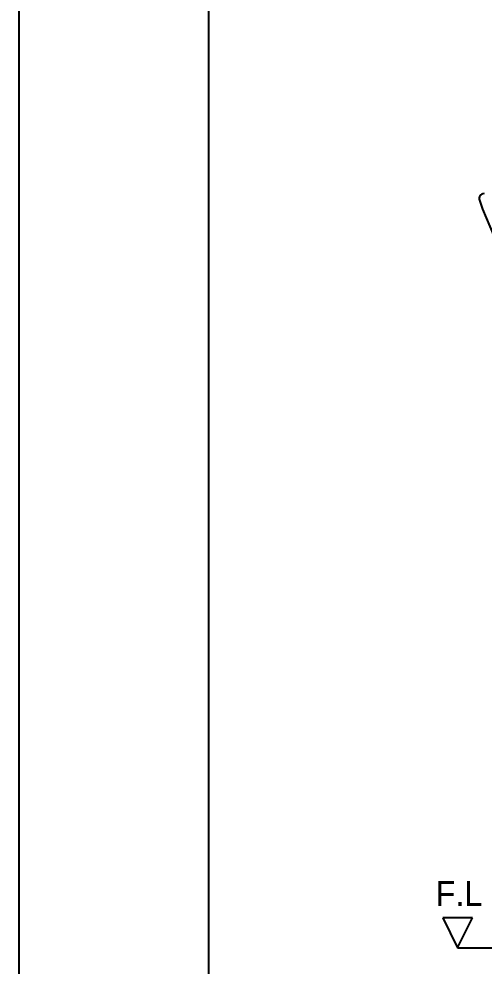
# Model space of a CAD drawing. Header units: millimetres. Extents: x 10883 to 13308, y -264 to 3167.
# Drawn here: x 10883 to 11352, y 630 to 1584 of the extents above; entities that cross this region are included whole.
import ezdxf
from ezdxf.enums import TextEntityAlignment as Align
from ezdxf.lldxf.tags import DXFTag

# ---------------------------------------------------------------- set-up
doc = ezdxf.new("R2010")
doc.units = ezdxf.units.MM
doc.header["$LTSCALE"] = 0.2
for name, color, linetype in [('1', 2, 'CENTER'), ('TEXT', 7, 'Continuous'), ('YA', 7, 'Continuous'), ('외형선', 3, 'Continuous')]:
    doc.layers.add(name, color=color, linetype=linetype)
doc.styles.add('타이틀', font='H2GTRM.TTF', dxfattribs={"height": 25})
tags = doc.linetypes.add('CENTER', pattern=[50.8, 31.75, -6.35, 6.35, -6.35]).pattern_tags.tags
tags[10:11] = [DXFTag(74, 4), DXFTag(75, 0), DXFTag(340, '0'), DXFTag(46, 1.0), DXFTag(50, 0.0), DXFTag(44, 0.0), DXFTag(45, 0.0)]
tags[8:9] = [DXFTag(74, 4), DXFTag(75, 0), DXFTag(340, '0'), DXFTag(46, 1.0), DXFTag(50, 0.0), DXFTag(44, 0.0), DXFTag(45, 0.0)]
tags[6:7] = [DXFTag(74, 4), DXFTag(75, 0), DXFTag(340, '0'), DXFTag(46, 1.0), DXFTag(50, 0.0), DXFTag(44, 0.0), DXFTag(45, 0.0)]
tags[4:5] = [DXFTag(74, 4), DXFTag(75, 0), DXFTag(340, '0'), DXFTag(46, 1.0), DXFTag(50, 0.0), DXFTag(44, 0.0), DXFTag(45, 0.0)]

msp = doc.modelspace()

# ---------------------------------------------------------------- linework, layer by layer
for centre, radius, start, end in [((11351.63, 1403.01), 5, 90, 198.9633), ((11669.8, 1512.33), 341.43, 198.9633, 224.49635)]:
    msp.add_arc(centre, radius, start, end)
at = {"layer": '1', "color": 0, "linetype": 'ByBlock'}
msp.add_line((11325, 648.01), (12803.49, 648.01), dxfattribs=at)
at = {"layer": 'YA', "color": 7}
msp.add_line((11074.31, -121.14), (11074.31, 1976.68), dxfattribs=at)
at = {"layer": 'YA', "color": 0}
msp.add_lwpolyline([(10882.94, -263.62), (13308.44, -263.62), (13308.44, 3166.73), (10882.94, 3166.73)], close=True, dxfattribs=at)
at = {"layer": '외형선', "color": 7, "linetype": 'Continuous'}
for p, q in [((11340, 678.01), (11310, 678.01)), ((11310, 678.01), (11325, 648.01)), ((11325, 648.01), (11340, 678.01))]:
    msp.add_line(p, q, dxfattribs=at)

# ---------------------------------------------------------------- texts
at = {"layer": 'TEXT', "color": 7, "style": '타이틀'}
msp.add_text('F.L', height=25, dxfattribs=at).set_placement((11326.46, 702.66), align=Align.MIDDLE)

doc.saveas('drawing.dxf')
